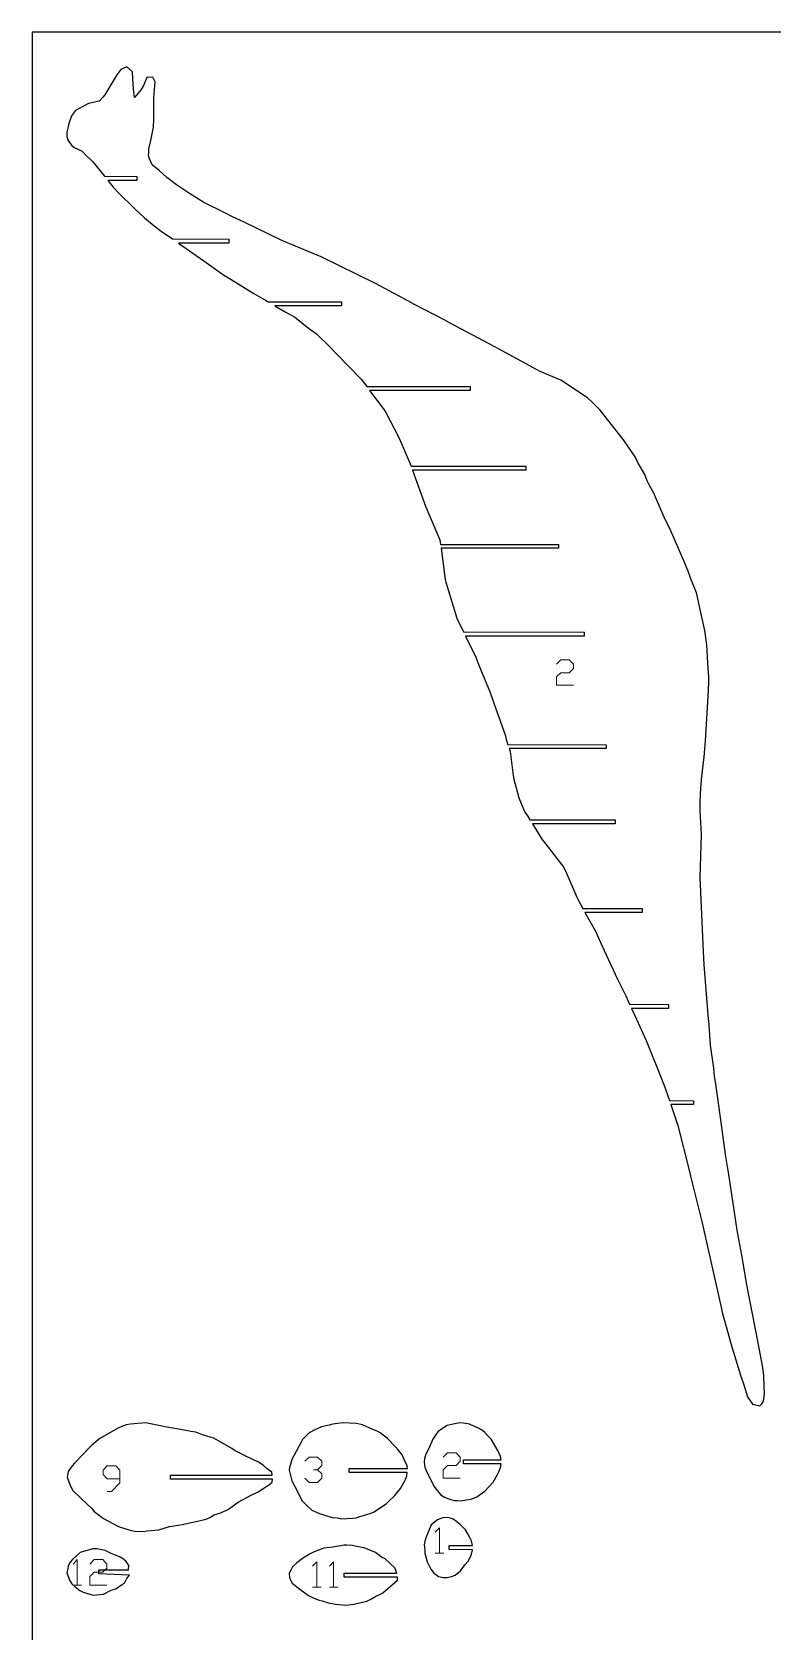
# Model space of a CAD drawing. Extents: x 0 to 12, y 0 to 12.
# Drawn here: x 0 to 5.53, y 0 to 12 of the extents above; entities that cross this region are included whole.
import ezdxf

# ---------------------------------------------------------------- set-up
doc = ezdxf.new("R2010")
doc.units = 0
doc.header["$MEASUREMENT"] = 0
doc.layers.add('boundary', color=7, linetype='Continuous')
doc.layers.add('frame', color=7, linetype='Continuous')

msp = doc.modelspace()

# ---------------------------------------------------------------- linework, layer by layer
at = {"color": 139, "lineweight": 0}
for points in [[(3.916, 7.283), (3.948, 7.314), (4.011, 7.314), (4.042, 7.283), (4.042, 7.251), (4.011, 7.219), (3.948, 7.219), (3.916, 7.188), (3.916, 7.125), (4.042, 7.125)], [(2.036, 1.333), (2.068, 1.364), (2.131, 1.364), (2.163, 1.333), (2.163, 1.302), (2.131, 1.269), (2.1, 1.269)], [(3.07, 1.364), (3.101, 1.396), (3.165, 1.396), (3.196, 1.364), (3.196, 1.333), (3.165, 1.302), (3.101, 1.302), (3.07, 1.269), (3.07, 1.207), (3.196, 1.207)], [(0.561, 1.108), (0.593, 1.108), (0.656, 1.172), (0.656, 1.267), (0.624, 1.298), (0.561, 1.298), (0.53, 1.267), (0.53, 1.235), (0.561, 1.203), (0.656, 1.203)], [(2.131, 1.269), (2.163, 1.238), (2.163, 1.207), (2.131, 1.175), (2.068, 1.175), (2.036, 1.207)], [(3.01, 0.803), (3.042, 0.835), (3.042, 0.646)], [(3.01, 0.646), (3.073, 0.646)], [(0.306, 0.566), (0.337, 0.599), (0.337, 0.409)], [(0.432, 0.566), (0.463, 0.599), (0.527, 0.599), (0.558, 0.566), (0.558, 0.535), (0.527, 0.504), (0.463, 0.504), (0.432, 0.472), (0.432, 0.409), (0.558, 0.409)], [(2.094, 0.551), (2.125, 0.582), (2.125, 0.393)], [(2.22, 0.551), (2.251, 0.582), (2.251, 0.393)], [(0.306, 0.409), (0.368, 0.409)], [(2.094, 0.393), (2.158, 0.393)], [(2.22, 0.393), (2.284, 0.393)]]:
    msp.add_lwpolyline(points, dxfattribs=at)
at = {"layer": 'boundary', "color": 5}
for p, q in [((0.633, 11.682), (0.543, 11.531)), ((0.662, 11.72), (0.633, 11.682)), ((0.708, 11.741), (0.662, 11.72)), ((0.749, 11.704), (0.708, 11.741)), ((0.752, 11.652), (0.749, 11.704)), ((0.756, 11.577), (0.752, 11.652)), ((0.857, 11.661), (0.832, 11.603)), ((0.9, 11.664), (0.857, 11.661)), ((0.918, 11.628), (0.9, 11.664)), ((0.543, 11.531), (0.529, 11.515)), ((0.765, 11.513), (0.756, 11.577)), ((0.815, 11.571), (0.765, 11.513)), ((0.832, 11.603), (0.815, 11.571)), ((0.909, 11.509), (0.918, 11.628)), ((0.324, 11.415), (0.293, 11.376)), ((0.421, 11.467), (0.324, 11.415)), ((0.501, 11.486), (0.421, 11.467)), ((0.529, 11.515), (0.501, 11.486)), ((0.909, 11.35), (0.909, 11.509)), ((0.266, 11.283), (0.26, 11.253)), ((0.272, 11.307), (0.266, 11.283)), ((0.293, 11.376), (0.272, 11.307)), ((0.887, 11.192), (0.907, 11.291)), ((0.907, 11.291), (0.909, 11.35)), ((0.26, 11.253), (0.259, 11.219)), ((0.259, 11.219), (0.272, 11.187)), ((0.272, 11.187), (0.296, 11.155)), ((0.871, 11.128), (0.887, 11.192)), ((0.296, 11.155), (0.315, 11.14)), ((0.315, 11.14), (0.373, 11.111)), ((0.373, 11.111), (0.4, 11.082)), ((0.4, 11.082), (0.437, 11.047)), ((0.437, 11.047), (0.452, 11.033)), ((0.87, 11.078), (0.872, 11.1)), ((0.876, 11.055), (0.87, 11.078)), ((0.872, 11.1), (0.871, 11.128)), ((0.897, 11.01), (0.876, 11.055)), ((0.452, 11.033), (0.54, 10.924)), ((0.54, 10.924), (0.781, 10.922)), ((0.781, 10.922), (0.781, 10.893)), ((0.949, 10.968), (0.897, 11.01)), ((1.005, 10.915), (0.949, 10.968)), ((0.781, 10.893), (0.565, 10.893)), ((0.565, 10.893), (0.604, 10.844)), ((0.604, 10.844), (0.643, 10.802)), ((0.643, 10.802), (0.77, 10.678)), ((1.079, 10.861), (1.005, 10.915)), ((1.176, 10.796), (1.079, 10.861)), ((1.282, 10.729), (1.176, 10.796)), ((1.443, 10.65), (1.282, 10.729)), ((0.77, 10.678), (0.839, 10.614)), ((0.839, 10.614), (0.91, 10.555)), ((1.491, 10.623), (1.443, 10.65)), ((1.579, 10.584), (1.491, 10.623)), ((1.768, 10.493), (1.579, 10.584)), ((0.91, 10.555), (0.963, 10.515)), ((0.963, 10.515), (1.047, 10.457)), ((1.047, 10.457), (1.469, 10.455)), ((1.469, 10.455), (1.469, 10.425)), ((1.864, 10.444), (1.768, 10.493)), ((2.159, 10.323), (1.864, 10.444)), ((1.469, 10.425), (1.092, 10.425)), ((1.092, 10.425), (1.282, 10.292)), ((2.563, 10.124), (2.159, 10.323)), ((1.282, 10.292), (1.421, 10.193)), ((1.421, 10.193), (1.656, 10.05)), ((2.779, 10.009), (2.563, 10.124)), ((1.656, 10.05), (1.742, 9.999)), ((1.742, 9.999), (1.762, 9.987)), ((1.762, 9.987), (2.311, 9.987)), ((2.311, 9.987), (2.311, 9.958)), ((2.855, 9.967), (2.779, 10.009)), ((3.082, 9.85), (2.855, 9.967)), ((2.311, 9.958), (1.813, 9.958)), ((1.813, 9.958), (1.884, 9.916)), ((1.884, 9.916), (1.958, 9.875)), ((1.958, 9.875), (2.063, 9.79)), ((3.117, 9.831), (3.082, 9.85)), ((2.063, 9.79), (2.124, 9.749)), ((2.124, 9.749), (2.22, 9.654)), ((3.454, 9.652), (3.117, 9.831)), ((2.22, 9.654), (2.27, 9.602)), ((2.27, 9.602), (2.457, 9.41)), ((3.482, 9.637), (3.454, 9.652)), ((3.794, 9.467), (3.482, 9.637)), ((2.457, 9.41), (2.498, 9.355)), ((3.948, 9.403), (3.794, 9.467)), ((4.147, 9.271), (3.948, 9.403)), ((2.498, 9.355), (3.27, 9.355)), ((3.27, 9.326), (2.52, 9.326)), ((2.52, 9.326), (2.629, 9.181)), ((3.27, 9.355), (3.27, 9.326)), ((4.182, 9.237), (4.147, 9.271)), ((2.629, 9.181), (2.64, 9.16)), ((2.64, 9.16), (2.735, 8.98)), ((4.242, 9.178), (4.182, 9.237)), ((4.416, 8.956), (4.242, 9.178)), ((2.735, 8.98), (2.748, 8.952)), ((2.748, 8.952), (2.816, 8.796)), ((4.448, 8.909), (4.416, 8.956)), ((4.502, 8.831), (4.448, 8.909)), ((2.816, 8.796), (2.829, 8.76)), ((4.522, 8.789), (4.502, 8.831)), ((4.574, 8.698), (4.522, 8.789)), ((2.829, 8.76), (3.686, 8.76)), ((3.686, 8.73), (2.84, 8.73)), ((2.84, 8.73), (2.938, 8.463)), ((3.686, 8.76), (3.686, 8.73)), ((4.593, 8.652), (4.574, 8.698)), ((4.609, 8.615), (4.593, 8.652)), ((4.641, 8.558), (4.609, 8.615)), ((4.655, 8.528), (4.641, 8.558)), ((4.72, 8.379), (4.655, 8.528)), ((2.938, 8.463), (2.964, 8.398)), ((2.964, 8.398), (3.037, 8.228)), ((4.768, 8.278), (4.72, 8.379)), ((3.037, 8.228), (3.045, 8.21)), ((3.045, 8.21), (3.05, 8.177)), ((3.05, 8.177), (3.93, 8.177)), ((3.93, 8.177), (3.93, 8.148)), ((4.867, 8.055), (4.768, 8.278)), ((3.93, 8.148), (3.054, 8.148)), ((3.054, 8.148), (3.085, 7.915)), ((4.899, 7.977), (4.867, 8.055)), ((4.919, 7.92), (4.899, 7.977)), ((4.96, 7.814), (4.919, 7.92)), ((3.085, 7.915), (3.09, 7.894)), ((3.09, 7.894), (3.17, 7.626)), ((4.988, 7.69), (4.96, 7.814)), ((5.022, 7.533), (4.988, 7.69)), ((3.17, 7.626), (3.22, 7.523)), ((3.22, 7.523), (4.122, 7.521)), ((4.122, 7.491), (3.235, 7.491)), ((3.235, 7.491), (3.312, 7.334)), ((4.122, 7.521), (4.122, 7.491)), ((5.037, 7.426), (5.022, 7.533)), ((3.312, 7.334), (3.321, 7.314)), ((5.046, 7.293), (5.037, 7.426)), ((3.321, 7.314), (3.336, 7.275)), ((3.336, 7.275), (3.419, 7.072)), ((5.052, 7.185), (5.046, 7.293)), ((5.028, 6.708), (5.051, 7.085)), ((5.051, 7.085), (5.054, 7.152)), ((5.054, 7.152), (5.052, 7.185)), ((3.419, 7.072), (3.446, 6.998)), ((3.446, 6.998), (3.534, 6.747)), ((3.534, 6.747), (3.54, 6.721)), ((3.54, 6.721), (3.552, 6.683)), ((3.552, 6.683), (4.286, 6.681)), ((4.286, 6.652), (3.563, 6.652)), ((3.563, 6.652), (3.57, 6.63)), ((3.57, 6.63), (3.591, 6.452)), ((4.286, 6.681), (4.286, 6.652)), ((5.018, 6.591), (5.028, 6.708)), ((5, 6.443), (5.018, 6.591)), ((3.591, 6.452), (3.596, 6.424)), ((3.596, 6.424), (3.634, 6.284)), ((4.993, 6.358), (5, 6.443)), ((3.634, 6.284), (3.67, 6.2)), ((4.987, 6.26), (4.993, 6.358)), ((4.988, 6.19), (4.987, 6.26)), ((3.67, 6.2), (3.68, 6.178)), ((3.68, 6.178), (3.698, 6.15)), ((3.698, 6.15), (3.716, 6.121)), ((3.716, 6.121), (4.353, 6.121)), ((4.353, 6.121), (4.353, 6.092)), ((4.999, 6.01), (4.988, 6.19)), ((4.353, 6.092), (3.735, 6.092)), ((3.735, 6.092), (3.807, 5.977)), ((4.989, 5.692), (4.999, 6.01)), ((3.807, 5.977), (3.846, 5.926)), ((3.846, 5.926), (3.927, 5.819)), ((3.927, 5.819), (3.965, 5.772)), ((3.965, 5.772), (3.983, 5.741)), ((3.983, 5.741), (4.067, 5.543)), ((5.01, 5.191), (4.989, 5.692)), ((4.067, 5.543), (4.079, 5.519)), ((4.079, 5.519), (4.111, 5.46)), ((4.111, 5.46), (4.554, 5.46)), ((4.554, 5.43), (4.126, 5.43)), ((4.126, 5.43), (4.205, 5.294)), ((4.554, 5.46), (4.554, 5.43)), ((4.205, 5.294), (4.271, 5.146)), ((5.018, 5.039), (5.01, 5.191)), ((4.271, 5.146), (4.372, 4.931)), ((4.372, 4.931), (4.434, 4.807)), ((5.049, 4.666), (5.018, 5.039)), ((4.434, 4.807), (4.461, 4.744)), ((4.461, 4.744), (4.752, 4.742)), ((4.752, 4.713), (4.476, 4.713)), ((4.476, 4.713), (4.513, 4.634)), ((4.752, 4.742), (4.752, 4.713)), ((4.513, 4.634), (4.585, 4.473)), ((5.055, 4.588), (5.049, 4.666)), ((5.066, 4.439), (5.055, 4.588)), ((4.585, 4.473), (4.686, 4.22)), ((5.089, 4.266), (5.066, 4.439)), ((4.686, 4.22), (4.724, 4.125)), ((5.095, 4.205), (5.089, 4.266)), ((5.104, 4.151), (5.095, 4.205)), ((4.724, 4.125), (4.752, 4.046)), ((5.15, 3.827), (5.104, 4.151)), ((4.752, 4.046), (4.758, 4.026)), ((4.758, 4.026), (4.938, 4.024)), ((4.938, 3.995), (4.768, 3.995)), ((4.768, 3.995), (4.821, 3.838)), ((4.938, 4.024), (4.938, 3.995)), ((4.821, 3.838), (4.909, 3.495)), ((5.178, 3.622), (5.15, 3.827)), ((5.186, 3.563), (5.178, 3.622)), ((4.909, 3.495), (4.917, 3.461)), ((5.201, 3.473), (5.186, 3.563)), ((4.917, 3.461), (5, 3.123)), ((5.265, 3.059), (5.201, 3.473)), ((5, 3.123), (5.147, 2.471)), ((5.269, 3.03), (5.265, 3.059)), ((5.298, 2.872), (5.269, 3.03)), ((5.337, 2.65), (5.298, 2.872)), ((5.418, 2.23), (5.337, 2.65)), ((5.147, 2.471), (5.153, 2.443)), ((5.153, 2.443), (5.186, 2.321)), ((5.186, 2.321), (5.217, 2.213)), ((5.217, 2.213), (5.289, 1.976)), ((5.455, 2.032), (5.418, 2.23)), ((5.289, 1.976), (5.316, 1.895)), ((5.463, 1.97), (5.455, 2.032)), ((5.467, 1.898), (5.463, 1.97)), ((5.316, 1.895), (5.342, 1.815)), ((5.342, 1.815), (5.379, 1.76)), ((5.462, 1.781), (5.468, 1.834)), ((5.468, 1.834), (5.467, 1.898)), ((5.379, 1.76), (5.434, 1.746)), ((5.434, 1.746), (5.449, 1.762)), ((5.449, 1.762), (5.462, 1.781)), ((0.632, 1.575), (0.505, 1.502)), ((0.658, 1.587), (0.632, 1.575)), ((0.702, 1.605), (0.658, 1.587)), ((0.735, 1.611), (0.702, 1.605)), ((0.846, 1.62), (0.735, 1.611)), ((0.945, 1.599), (0.846, 1.62)), ((1.005, 1.588), (0.945, 1.599)), ((1.065, 1.577), (1.005, 1.588)), ((1.162, 1.561), (1.065, 1.577)), ((1.185, 1.554), (1.162, 1.561)), ((2.105, 1.564), (2.074, 1.547)), ((2.161, 1.589), (2.105, 1.564)), ((2.219, 1.603), (2.161, 1.589)), ((2.244, 1.611), (2.219, 1.603)), ((2.279, 1.616), (2.244, 1.611)), ((2.322, 1.621), (2.279, 1.616)), ((2.42, 1.615), (2.322, 1.621)), ((2.466, 1.605), (2.42, 1.615)), ((2.544, 1.57), (2.466, 1.605)), ((2.577, 1.558), (2.544, 1.57)), ((3.056, 1.573), (3.03, 1.552)), ((3.099, 1.601), (3.056, 1.573)), ((3.143, 1.61), (3.099, 1.601)), ((3.193, 1.621), (3.143, 1.61)), ((3.221, 1.618), (3.193, 1.621)), ((3.266, 1.61), (3.221, 1.618)), ((3.303, 1.593), (3.266, 1.61)), ((3.333, 1.58), (3.303, 1.593)), ((3.356, 1.567), (3.333, 1.58)), ((3.377, 1.551), (3.356, 1.567)), ((0.445, 1.452), (0.424, 1.431)), ((0.505, 1.502), (0.445, 1.452)), ((1.222, 1.549), (1.185, 1.554)), ((1.273, 1.53), (1.222, 1.549)), ((1.336, 1.51), (1.273, 1.53)), ((1.357, 1.506), (1.336, 1.51)), ((1.491, 1.429), (1.357, 1.506)), ((2.008, 1.476), (1.939, 1.346)), ((2.019, 1.495), (2.008, 1.476)), ((2.056, 1.533), (2.019, 1.495)), ((2.074, 1.547), (2.056, 1.533)), ((2.599, 1.544), (2.577, 1.558)), ((2.654, 1.502), (2.599, 1.544)), ((2.711, 1.443), (2.654, 1.502)), ((2.731, 1.421), (2.711, 1.443)), ((2.993, 1.497), (2.96, 1.423)), ((3.012, 1.528), (2.993, 1.497)), ((3.03, 1.552), (3.012, 1.528)), ((3.403, 1.523), (3.377, 1.551)), ((3.427, 1.497), (3.403, 1.523)), ((3.477, 1.413), (3.427, 1.497)), ((0.384, 1.388), (0.317, 1.319)), ((0.424, 1.431), (0.384, 1.388)), ((1.516, 1.412), (1.491, 1.429)), ((1.59, 1.373), (1.516, 1.412)), ((1.69, 1.327), (1.59, 1.373)), ((1.725, 1.303), (1.69, 1.327)), ((1.939, 1.346), (1.929, 1.31)), ((2.762, 1.381), (2.731, 1.421)), ((2.778, 1.347), (2.762, 1.381)), ((2.801, 1.299), (2.778, 1.347)), ((2.929, 1.354), (2.927, 1.327)), ((2.927, 1.327), (2.933, 1.289)), ((2.94, 1.387), (2.929, 1.354)), ((2.96, 1.423), (2.94, 1.387)), ((3.22, 1.315), (3.22, 1.344)), ((3.22, 1.344), (3.502, 1.344)), ((3.498, 1.369), (3.477, 1.413)), ((3.502, 1.344), (3.498, 1.369)), ((0.27, 1.257), (0.262, 1.215)), ((0.262, 1.215), (0.282, 1.16)), ((0.3, 1.298), (0.27, 1.257)), ((0.317, 1.319), (0.3, 1.298)), ((1.033, 1.2), (1.033, 1.229)), ((1.033, 1.229), (1.791, 1.229)), ((1.755, 1.277), (1.725, 1.303)), ((1.79, 1.252), (1.755, 1.277)), ((1.791, 1.229), (1.79, 1.252)), ((1.922, 1.288), (1.92, 1.267)), ((1.92, 1.267), (1.94, 1.188)), ((1.929, 1.31), (1.922, 1.288)), ((2.367, 1.249), (2.367, 1.278)), ((2.367, 1.278), (2.802, 1.278)), ((2.801, 1.249), (2.367, 1.249)), ((2.787, 1.196), (2.799, 1.224)), ((2.799, 1.224), (2.801, 1.249)), ((2.802, 1.278), (2.801, 1.299)), ((2.933, 1.289), (2.948, 1.251)), ((2.948, 1.251), (3.003, 1.145)), ((3.502, 1.315), (3.22, 1.315)), ((3.442, 1.178), (3.474, 1.234)), ((3.474, 1.234), (3.484, 1.255)), ((3.484, 1.255), (3.498, 1.287)), ((3.498, 1.287), (3.502, 1.315)), ((0.282, 1.16), (0.302, 1.117)), ((0.302, 1.117), (0.369, 1.052)), ((1.795, 1.2), (1.033, 1.2)), ((1.631, 1.077), (1.687, 1.104)), ((1.687, 1.104), (1.731, 1.133)), ((1.731, 1.133), (1.775, 1.162)), ((1.775, 1.162), (1.792, 1.178)), ((1.792, 1.178), (1.795, 1.2)), ((1.94, 1.188), (1.961, 1.145)), ((1.961, 1.145), (2.016, 1.037)), ((2.706, 1.076), (2.75, 1.13)), ((2.75, 1.13), (2.764, 1.153)), ((2.764, 1.153), (2.784, 1.186)), ((2.784, 1.186), (2.787, 1.196)), ((3.003, 1.145), (3.015, 1.127)), ((3.015, 1.127), (3.049, 1.086)), ((3.049, 1.086), (3.075, 1.067)), ((3.32, 1.068), (3.379, 1.11)), ((3.379, 1.11), (3.442, 1.178)), ((0.369, 1.052), (0.445, 0.98)), ((0.445, 0.98), (0.464, 0.959)), ((1.41, 0.948), (1.465, 0.976)), ((1.465, 0.976), (1.538, 1.028)), ((1.538, 1.028), (1.631, 1.077)), ((2.016, 1.037), (2.045, 1.007)), ((2.045, 1.007), (2.089, 0.969)), ((2.089, 0.969), (2.145, 0.943)), ((2.554, 0.956), (2.602, 0.989)), ((2.602, 0.989), (2.643, 1.014)), ((2.643, 1.014), (2.661, 1.032)), ((2.661, 1.032), (2.706, 1.076)), ((3.075, 1.067), (3.117, 1.05)), ((3.117, 1.05), (3.153, 1.041)), ((3.153, 1.041), (3.179, 1.039)), ((3.179, 1.039), (3.2, 1.037)), ((3.2, 1.037), (3.24, 1.044)), ((3.24, 1.044), (3.277, 1.051)), ((3.277, 1.051), (3.32, 1.068)), ((0.464, 0.959), (0.532, 0.905)), ((0.532, 0.905), (0.639, 0.849)), ((0.639, 0.849), (0.66, 0.84)), ((0.947, 0.822), (1.026, 0.845)), ((1.026, 0.845), (1.122, 0.86)), ((1.122, 0.86), (1.187, 0.876)), ((1.187, 0.876), (1.234, 0.885)), ((1.234, 0.885), (1.299, 0.9)), ((1.299, 0.9), (1.331, 0.915)), ((1.331, 0.915), (1.36, 0.932)), ((1.36, 0.932), (1.41, 0.948)), ((2.145, 0.943), (2.241, 0.914)), ((2.241, 0.914), (2.28, 0.91)), ((2.28, 0.91), (2.313, 0.904)), ((2.313, 0.904), (2.394, 0.908)), ((2.394, 0.908), (2.419, 0.911)), ((2.419, 0.911), (2.439, 0.919)), ((2.439, 0.919), (2.524, 0.943)), ((2.524, 0.943), (2.554, 0.956)), ((2.98, 0.858), (2.94, 0.762)), ((3.027, 0.896), (2.98, 0.858)), ((3.072, 0.912), (3.027, 0.896)), ((3.115, 0.91), (3.072, 0.912)), ((3.143, 0.901), (3.115, 0.91)), ((3.17, 0.881), (3.143, 0.901)), ((3.196, 0.861), (3.17, 0.881)), ((3.235, 0.82), (3.196, 0.861)), ((0.66, 0.84), (0.739, 0.815)), ((0.739, 0.815), (0.766, 0.812)), ((0.766, 0.812), (0.832, 0.808)), ((0.832, 0.808), (0.859, 0.813)), ((0.859, 0.813), (0.947, 0.822)), ((2.933, 0.733), (2.927, 0.71)), ((2.94, 0.762), (2.933, 0.733)), ((3.263, 0.774), (3.235, 0.82)), ((3.28, 0.74), (3.263, 0.774)), ((3.288, 0.704), (3.28, 0.74)), ((0.359, 0.653), (0.301, 0.599)), ((0.454, 0.68), (0.359, 0.653)), ((0.482, 0.679), (0.454, 0.68)), ((0.546, 0.668), (0.482, 0.679)), ((0.59, 0.644), (0.546, 0.668)), ((0.652, 0.62), (0.59, 0.644)), ((0.681, 0.603), (0.652, 0.62)), ((0.703, 0.586), (0.681, 0.603)), ((2.018, 0.606), (1.976, 0.576)), ((2.05, 0.628), (2.018, 0.606)), ((2.07, 0.64), (2.05, 0.628)), ((2.106, 0.656), (2.07, 0.64)), ((2.179, 0.684), (2.106, 0.656)), ((2.2, 0.687), (2.179, 0.684)), ((2.246, 0.693), (2.2, 0.687)), ((2.33, 0.707), (2.246, 0.693)), ((2.35, 0.707), (2.33, 0.707)), ((2.39, 0.704), (2.35, 0.707)), ((2.437, 0.695), (2.39, 0.704)), ((2.479, 0.686), (2.437, 0.695)), ((2.564, 0.652), (2.479, 0.686)), ((2.609, 0.616), (2.564, 0.652)), ((2.636, 0.604), (2.609, 0.616)), ((2.708, 0.538), (2.636, 0.604)), ((2.927, 0.71), (2.931, 0.675)), ((2.931, 0.675), (2.932, 0.648)), ((2.932, 0.648), (2.939, 0.619)), ((2.939, 0.619), (2.949, 0.582)), ((3.114, 0.675), (3.114, 0.704)), ((3.114, 0.704), (3.288, 0.704)), ((3.287, 0.673), (3.114, 0.675)), ((3.255, 0.588), (3.272, 0.619)), ((3.272, 0.619), (3.281, 0.64)), ((3.281, 0.64), (3.287, 0.673)), ((0.266, 0.533), (0.259, 0.503)), ((0.259, 0.503), (0.28, 0.445)), ((0.27, 0.553), (0.266, 0.533)), ((0.284, 0.579), (0.27, 0.553)), ((0.301, 0.599), (0.284, 0.579)), ((0.498, 0.493), (0.498, 0.522)), ((0.498, 0.522), (0.72, 0.522)), ((0.728, 0.482), (0.498, 0.493)), ((0.722, 0.556), (0.703, 0.586)), ((0.707, 0.459), (0.728, 0.482)), ((0.72, 0.522), (0.722, 0.556)), ((1.935, 0.526), (1.92, 0.497)), ((1.92, 0.497), (1.921, 0.462)), ((1.944, 0.544), (1.935, 0.526)), ((1.976, 0.576), (1.944, 0.544)), ((2.329, 0.469), (2.329, 0.498)), ((2.329, 0.498), (2.723, 0.498)), ((2.723, 0.498), (2.708, 0.538)), ((2.949, 0.582), (2.977, 0.528)), ((2.977, 0.528), (3.003, 0.495)), ((3.003, 0.495), (3.004, 0.494)), ((3.004, 0.494), (3.034, 0.473)), ((3.132, 0.473), (3.158, 0.483)), ((3.158, 0.483), (3.198, 0.516)), ((3.198, 0.516), (3.232, 0.559)), ((3.232, 0.559), (3.255, 0.588)), ((0.28, 0.445), (0.297, 0.418)), ((0.297, 0.418), (0.322, 0.396)), ((0.322, 0.396), (0.356, 0.369)), ((0.356, 0.369), (0.38, 0.355)), ((0.533, 0.342), (0.59, 0.37)), ((0.59, 0.37), (0.625, 0.381)), ((0.625, 0.381), (0.668, 0.411)), ((0.668, 0.411), (0.69, 0.424)), ((0.69, 0.424), (0.707, 0.459)), ((1.921, 0.462), (1.942, 0.423)), ((1.942, 0.423), (1.998, 0.379)), ((1.998, 0.379), (2.064, 0.332)), ((2.728, 0.469), (2.329, 0.469)), ((2.619, 0.352), (2.708, 0.427)), ((2.708, 0.427), (2.729, 0.445)), ((2.729, 0.445), (2.728, 0.469)), ((3.034, 0.473), (3.068, 0.466)), ((3.068, 0.466), (3.098, 0.465)), ((3.098, 0.465), (3.132, 0.473)), ((0.38, 0.355), (0.456, 0.334)), ((0.456, 0.334), (0.533, 0.342)), ((2.064, 0.332), (2.103, 0.312)), ((2.103, 0.312), (2.143, 0.296)), ((2.143, 0.296), (2.166, 0.29)), ((2.166, 0.29), (2.213, 0.277)), ((2.213, 0.277), (2.264, 0.266)), ((2.264, 0.266), (2.343, 0.26)), ((2.343, 0.26), (2.403, 0.266)), ((2.403, 0.266), (2.422, 0.272)), ((2.422, 0.272), (2.5, 0.289)), ((2.5, 0.289), (2.535, 0.307)), ((2.535, 0.307), (2.572, 0.328)), ((2.572, 0.328), (2.596, 0.339)), ((2.596, 0.339), (2.619, 0.352))]:
    msp.add_line(p, q, dxfattribs=at)
at = {"layer": 'frame', "color": 5}
for p, q in [((12, 12), (0, 12)), ((0, 12), (0, 0))]:
    msp.add_line(p, q, dxfattribs=at)

doc.saveas('drawing.dxf')
